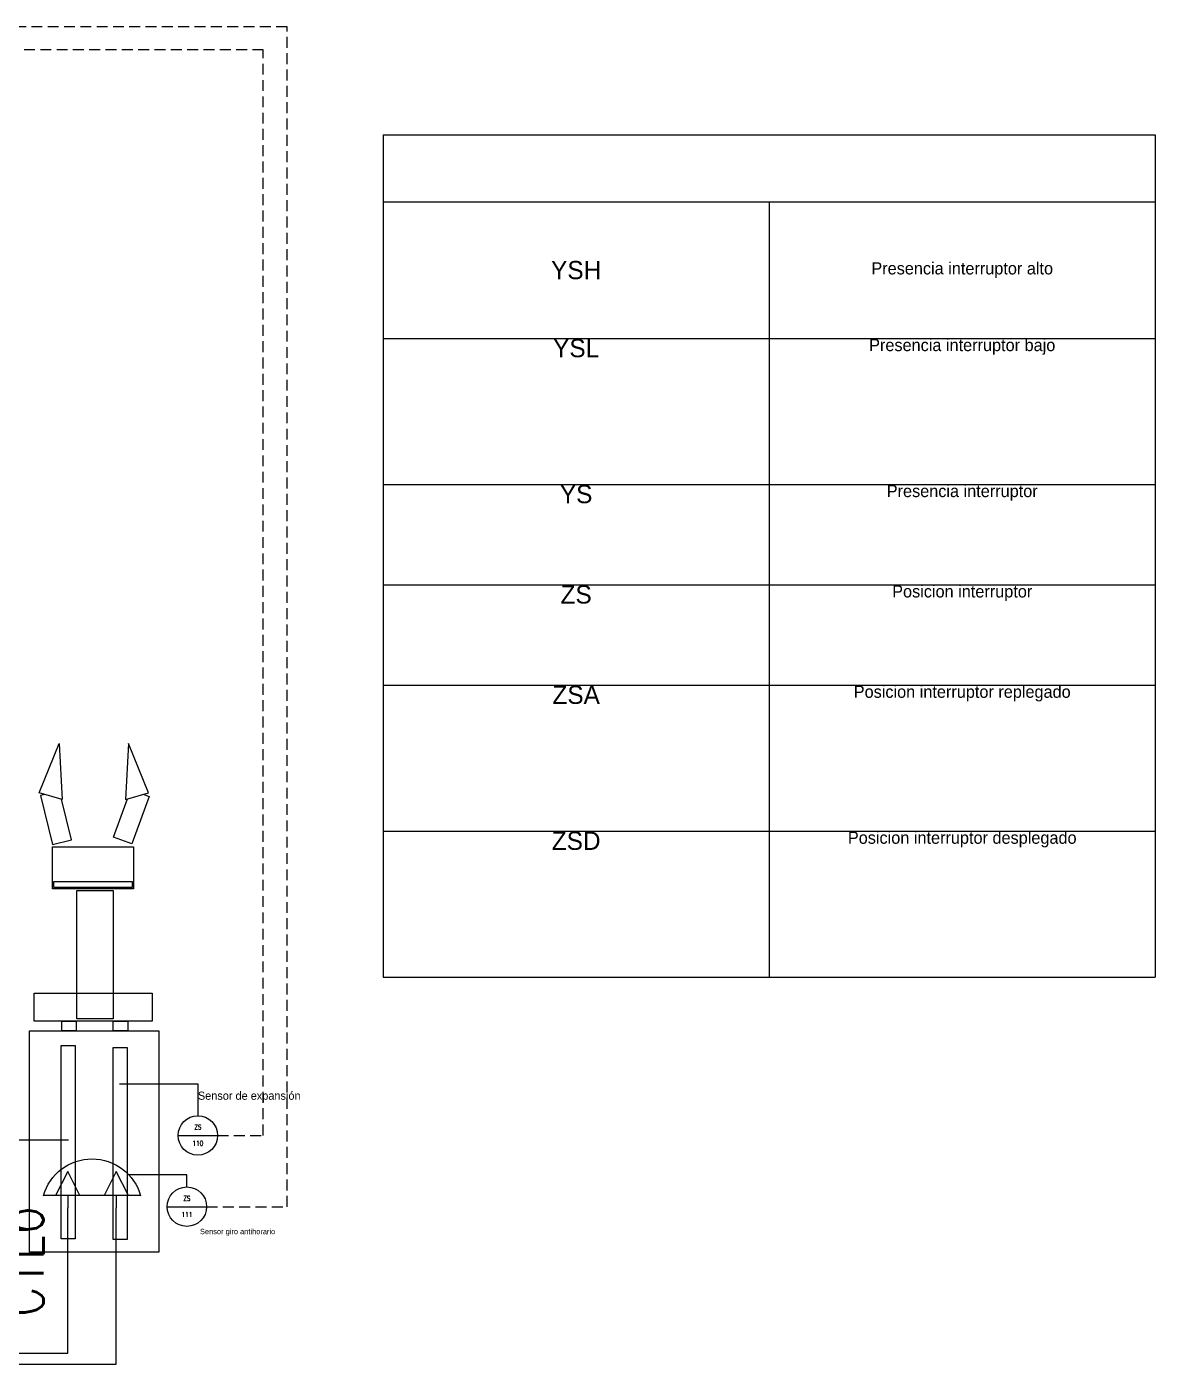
# Model space of a CAD drawing. Header units: inches. Extents: x 190 to 1584, y -339 to -30.
# Drawn here: x 690.6 to 742.5, y -110.8 to -49.3 of the extents above; entities that cross this region are included whole.
import ezdxf
from ezdxf.enums import TextEntityAlignment as Align

# ---------------------------------------------------------------- set-up
doc = ezdxf.new("R2010")
doc.units = ezdxf.units.IN
doc.header["$MEASUREMENT"] = 0
doc.linetypes.add('DASHED', pattern=[0.75, 0.5, -0.25])
for name, color, linetype in [('025', 1, 'Continuous'), ('GRN_0.5mm^2', 3, 'DASHED'), ('SYMS', 7, 'Continuous'), ('TAGS', 51, 'Continuous'), ('WHT_0.5mm^2', 7, 'Continuous')]:
    doc.layers.add(name, color=color, linetype=linetype)
doc.styles.add('WD', font='romans.shx')

# ---------------------------------------------------------------- blocks, each defined once
blk = doc.blocks.new('VAT1_ROTARY_ACTUATOR')
for p, q in [((-0.0313, -0.0625), (-0.0313, 0.1875)), ((-0.0938, 0.125), (-0.0313, 0.1562)), ((-0.0313, 0.0938), (-0.0938, 0.125)), ((-0.0313, 0.125), (0, 0.125)), ((-0.0313, -0.0313), (-0.0938, 0)), ((-0.0938, 0), (-0.0313, 0.0312)), ((-0.0313, 0), (0, 0))]:
    blk.add_line(p, q)
blk.add_arc((0.004, 0.0625), 0.1299, 105.7477, 254.2523)
at = {"style": 'WD', "width": 0.7}
for tag, p in [('INST', (-0.1875, 0.5)), ('LOC', (-0.1875, 0.3438)), ('TAG1', (-0.1875, 0.1875)), ('DESC1', (-0.1875, -0.1875)), ('DESC2', (-0.1875, -0.3438)), ('DESC3', (-0.1875, -0.5)), ('WDTAGALT', (-0.1875, -0.6562))]:
    blk.add_attdef(tag, text='', height=0.125, dxfattribs=at).set_placement(p, align=Align.RIGHT)
at = {"style": 'WD'}
for tag, p, height, flags in [('WDBLKNAM', (-0.0635, 0.375), 0.01, 9), ('FAMILY', (-0.0625, 0.3438), 0.005, 9), ('X1TERM02', (0, 0.125), 0.005, 1), ('WDTYPE', (0.0625, 0.0625), 0.01, 1), ('X1TERM01', (0, 0), 0.005, 1)]:
    blk.add_attdef(tag, p, '', height=height, dxfattribs=dict(at, flags=flags))
at = {"linetype": 'Continuous', "style": 'WD', "flags": 9}
for tag, p in [('CAT', (-0.0625, 0.3125)), ('MFG', (-0.0625, 0.2812)), ('ASSYCODE', (-0.0625, 0.25))]:
    blk.add_attdef(tag, p, '', height=0.005, dxfattribs=at)
at = {"style": 'WD', "width": 0.7}
for tag, p, height in [('TERM02', (0.0312, 0.1562), 0.0625), ('TERM01', (0.0312, -0.0938), 0.0625), ('RATING1', (-0.0313, -0.2812), 0.125)]:
    blk.add_attdef(tag, p, '', height=height, dxfattribs=at)
at = {"style": 'WD'}
blk.add_attdef('XREF', text='', height=0.0625, dxfattribs=at).set_placement((-0.2188, 0.0312), align=Align.RIGHT)
blk = doc.blocks.new('HIN1_INFRONT_MAIN')
at = {"ltscale": 0.127}
blk.add_line((-0.5, 0), (0.5, 0), dxfattribs=at)
at = {"ltscale": 3.2258}
blk.add_circle((0, 0), 0.5, dxfattribs=at)
at = {"style": 'WD', "width": 0.7}
for tag, height, p in [('INST', 0.125, (-0.481, 0.455)), ('LOC', 0.125, (-0.481, 0.293)), ('TERM01', 0.0625, (-0.524, 0.018))]:
    blk.add_attdef(tag, text='', height=height, dxfattribs=at).set_placement(p, align=Align.RIGHT)
for tag, p, height in [('X2TERM04', (0, 0.5), 0.005), ('TERM04', (0.021, 0.531), 0.0625), ('X4TERM01', (-0.5, 0), 0.005), ('X1TERM03', (0.5, 0), 0.005), ('TERM03', (0.522, 0.018), 0.0625), ('RATING1', (0.513, -0.162), 0.125), ('DESC1', (0.513, -0.321), 0.125), ('X8TERM02', (0, -0.5), 0.005), ('TERM02', (0.023, -0.581), 0.0625), ('DESC2', (0.513, -0.51), 0.125), ('DESC3', (0.513, -0.691), 0.125), ('WDTAGALT', (0.513, -0.866), 0.125)]:
    blk.add_attdef(tag, p, '', height=height, dxfattribs=at)
blk.add_attdef('XREF', text='', height=0.0625, rotation=0.0625, dxfattribs=at).set_placement((0.546, 0.412), align=Align.TOP_CENTER)
for tag, p in [('TAG1_PART1', (0, 0.147)), ('TAG1_PART2', (0, -0.26))]:
    blk.add_attdef(tag, text='', height=0.125, dxfattribs=at).set_placement(p, align=Align.CENTER)
at = {"style": 'WD', "width": 0.7, "flags": 1}
for tag, p in [('WDTYPE', (-0.535, -0.17)), ('CAT', (-0.546, -0.253)), ('MFG', (-0.544, -0.28)), ('FAMILY', (-0.537, -0.223)), ('ASSYCODE', (-0.525, -0.306))]:
    blk.add_attdef(tag, text='', height=0.01, dxfattribs=at).set_placement(p, align=Align.CENTER)
blk = doc.blocks.new('*T45')
at = {"layer": 'WHT_0.5mm^2', "color": 0, "linetype": 'ByBlock', "lineweight": -2, "transparency": 16777216}
for p, q in [((0, 0), (35.496, 0)), ((0, 0), (0, -38.71)), ((35.496, 0), (35.496, -38.71)), ((0, -3.074), (35.496, -3.074)), ((17.748, -3.074), (17.748, -38.71)), ((0, -9.363), (35.496, -9.363)), ((0, -16.071), (35.496, -16.071)), ((0, -20.683), (35.496, -20.683)), ((0, -25.295), (35.496, -25.295)), ((0, -32.003), (35.496, -32.003)), ((0, -38.71), (35.496, -38.71))]:
    blk.add_line(p, q, dxfattribs=at)
at = {"layer": 'WHT_0.5mm^2', "color": 0, "transparency": 16777216, "width": 17.71458}
for s, insert, char_height, attachment_point in [('YSH', (8.874, -6.219), 0.8385, 5), ('Presencia interruptor alto', (26.622, -6.219), 0.559, 5), ('YSL', (8.874, -9.38), 0.8385, 2), ('Presencia interruptor bajo', (26.622, -9.38), 0.559, 2), ('YS', (8.874, -16.088), 0.8385, 2), ('Presencia interruptor', (26.622, -16.088), 0.559, 2), ('ZS', (8.874, -20.7), 0.8385, 2), ('Posicion interruptor', (26.622, -20.7), 0.559, 2), ('ZSA', (8.874, -25.311), 0.8385, 2), ('Posicion interruptor replegado', (26.622, -25.311), 0.559, 2), ('ZSD', (8.874, -32.019), 0.8385, 2), ('Posicion interruptor desplegado', (26.622, -32.019), 0.559, 2)]:
    blk.add_mtext(s, dxfattribs=dict(at, insert=insert, char_height=char_height, attachment_point=attachment_point))

msp = doc.modelspace()

# ---------------------------------------------------------------- linework, layer by layer
for p, q in [((697.983, -102.078), (695.313, -102.078)), ((697.983, -102.637), (697.983, -102.078))]:
    msp.add_line(p, q)
for points in [[(691.193, -84.521), (692.115, -82.26), (692.254, -84.829), (691.193, -84.521)], [(696.22, -84.521), (695.298, -82.26), (695.159, -84.829), (696.22, -84.521)], [(691.453, -84.596), (691.261, -84.643), (691.809, -86.895), (692.678, -86.684), (692.223, -84.82)], [(695.977, -84.592), (696.245, -84.689), (695.453, -86.867), (694.613, -86.562), (695.253, -84.801)], [(694.879, -97.897), (698.489, -97.897), (698.489, -99.364)], [(692.534, -100.494), (689.28, -100.494), (689.28, -99.768)]]:
    msp.add_lwpolyline(points)
for points in [[(691.808, -87.007), (695.522, -87.007), (695.522, -88.934), (691.808, -88.934)], [(691.864, -88.598), (695.466, -88.598), (695.466, -88.878), (691.864, -88.878)], [(692.925, -89.017), (694.6, -89.017), (694.6, -94.909), (692.925, -94.909)], [(690.97, -93.737), (696.387, -93.737), (696.387, -95.021), (690.97, -95.021)], [(692.227, -95.021), (692.897, -95.021), (692.897, -95.468), (692.227, -95.468)], [(694.6, -95.021), (695.27, -95.021), (695.27, -95.468), (694.6, -95.468)], [(690.747, -95.468), (696.694, -95.468), (696.694, -105.632), (690.747, -105.632)], [(692.199, -96.138), (692.841, -96.138), (692.841, -105.018), (692.199, -105.018)], [(694.6, -96.222), (695.242, -96.222), (695.242, -105.046), (694.6, -105.046)]]:
    msp.add_lwpolyline(points, close=True)
at = {"layer": '025'}
for points in [[(612.67, -109.304), (612.67, -110.784), (694.739, -110.784), (694.739, -103.596)], [(612.949, -109.276), (612.949, -110.282), (692.505, -110.282), (692.505, -103.596)]]:
    msp.add_lwpolyline(points, dxfattribs=at)
at = {"layer": 'GRN_0.5mm^2'}
for points in [[(698.89, -103.543), (702.587, -103.543), (702.587, -49.323), (613.563, -49.323), (613.563, -51.599)], [(699.396, -100.271), (701.497, -100.271), (701.497, -50.384), (614.82, -50.384), (614.82, -53.091)]]:
    msp.add_lwpolyline(points, dxfattribs=at)

# ---------------------------------------------------------------- block references
msp.add_blockref('*T45', (707.004, -54.29))
at = {"layer": 'SYMS'}
ref = msp.add_blockref('HIN1_INFRONT_MAIN', (698.489, -100.271), dxfattribs=dict(at, xscale=1.813132659038681, yscale=1.813132659038681, zscale=1.813132659038681))
ref.add_attrib('TAG1_PART1', 'ZS', dxfattribs={"layer": 'TAGS', "color": 6, "height": 0.2266, "style": 'WD', "width": 0.7}).set_placement((698.489, -100.004), align=Align.CENTER)
ref.add_attrib('TAG1_PART2', '110', dxfattribs={"layer": 'TAGS', "color": 6, "height": 0.2266, "style": 'WD', "width": 0.7}).set_placement((698.489, -100.743), align=Align.CENTER)
ref = msp.add_blockref('VAT1_ROTARY_ACTUATOR', (694.739, -103.596), dxfattribs=dict(at, xscale=-17.86881797645439, yscale=17.86881797645439, zscale=17.86881797645439, rotation=90))
ref.add_attrib('TAG1', 'CYL6', dxfattribs={"layer": 'TAGS', "color": 6, "height": 2.2336, "rotation": 90, "style": 'WD', "width": 0.7}).set_placement((691.388, -103.519), align=Align.RIGHT)
ref = msp.add_blockref('HIN1_INFRONT_MAIN', (697.983, -103.543), dxfattribs=dict(at, xscale=1.813132659038681, yscale=1.813132659038681, zscale=1.813132659038681))
ref.add_attrib('TAG1_PART1', 'ZS', dxfattribs={"layer": 'TAGS', "color": 6, "height": 0.2266, "style": 'WD', "width": 0.7}).set_placement((697.983, -103.277), align=Align.CENTER)
ref.add_attrib('TAG1_PART2', '111', dxfattribs={"layer": 'TAGS', "color": 6, "height": 0.2266, "style": 'WD', "width": 0.7}).set_placement((697.983, -104.015), align=Align.CENTER)

# ---------------------------------------------------------------- texts
at = {"insert": (698.489, -98.255), "char_height": 0.37553, "attachment_point": 1}
msp.add_mtext_dynamic_manual_height_columns('Sensor de expansión', width=34.26699, gutter_width=1.878, heights=[0], dxfattribs=at)
at = {"layer": 'WHT_0.5mm^2'}
msp.add_text('Sensor giro antihorario', height=0.2477, dxfattribs=at).set_placement((698.584, -104.808))

doc.saveas('drawing.dxf')
